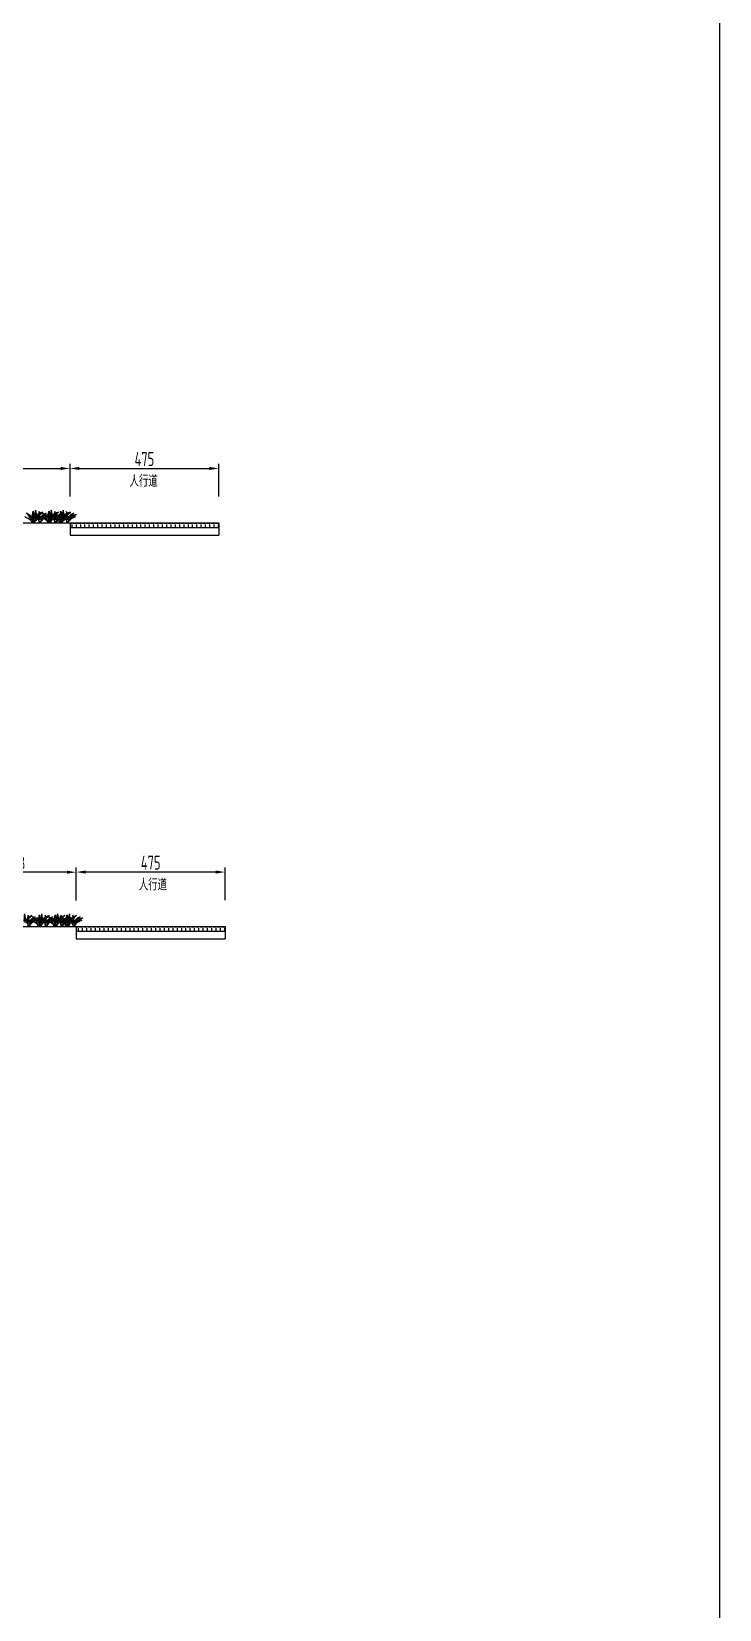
# Model space of a CAD drawing. Header units: millimetres. Extents: x -29538 to 115583, y -232866 to 15404.
# Drawn here: x 3125 to 5322, y 288 to 5327 of the extents above; entities that cross this region are included whole.
import ezdxf
from ezdxf.enums import TextEntityAlignment as Align

# ---------------------------------------------------------------- set-up
doc = ezdxf.new("R2010")
doc.units = ezdxf.units.MM
doc.header["$LTSCALE"] = 10
doc.header["$MEASUREMENT"] = 0
for name, color, linetype in [('3', 3, 'Continuous'), ('填充', 8, 'Continuous'), ('文字', 7, 'Continuous'), ('标注', 4, 'Continuous'), ('轮廓线', 1, 'Continuous')]:
    doc.layers.add(name, color=color, linetype=linetype)
doc.styles.get("Standard").update_dxf_attribs({"font": 'gbenor.shx', "width": 0.75, "bigfont": 'gbcbig.shx'})
doc.dimstyles.new('150', dxfattribs={"dimscale": 15, "dimtxt": 3, "dimasz": 2, "dimexe": 1, "dimexo": 1, "dimgap": 0.5, "dimtad": 1, "dimdec": 1, "dimdsep": 46, "dimtxsty": 'Standard', "dimcen": 0.5, "dimadec": 0, "dimazin": 0, "dimtfac": 1, "dimtdec": 1, "dimtofl": 0, "dimtmove": 2, "dimatfit": 3, "dimfxl": 0, "dimtolj": 1, "dimtzin": 0, "dimarcsym": 0})

# ---------------------------------------------------------------- blocks, each defined once
blk = doc.blocks.new('*D78')
at = {"color": 0, "lineweight": -2}
for p, q in [((3267.9, 2552.8), (3267.9, 2657.8)), ((3712.9, 2642.8), (3297.9, 2642.8)), ((3742.9, 2552.8), (3742.9, 2657.8))]:
    blk.add_line(p, q, dxfattribs=at)
at = {"color": 0}
for points in [[(3297.9, 2647.8), (3297.9, 2637.8), (3267.9, 2642.8)], [(3712.9, 2647.8), (3712.9, 2637.8), (3742.9, 2642.8)]]:
    blk.add_solid(points, dxfattribs=at)
at = {"layer": 'Defpoints', "color": 0}
for p in [(3267.9, 2642.8), (3267.9, 2469.5), (3742.9, 2469.5)]:
    blk.add_point(p, dxfattribs=at)
at = {"color": 0, "insert": (3505.4, 2672.8), "char_height": 45, "attachment_point": 5}
blk.add_mtext('\\A1;475', dxfattribs=at)
blk = doc.blocks.new('*D79')
at = {"color": 0, "lineweight": -2}
for p, q in [((2917.9, 2552.4), (2917.9, 2657.4)), ((3237.9, 2642.4), (2947.9, 2642.4)), ((3267.9, 2552.4), (3267.9, 2657.4))]:
    blk.add_line(p, q, dxfattribs=at)
at = {"color": 0}
for points in [[(2947.9, 2647.4), (2947.9, 2637.4), (2917.9, 2642.4)], [(3237.9, 2647.4), (3237.9, 2637.4), (3267.9, 2642.4)]]:
    blk.add_solid(points, dxfattribs=at)
at = {"layer": 'Defpoints', "color": 0}
for p in [(2917.9, 2642.4), (2917.9, 2469.5), (3267.9, 2469.5)]:
    blk.add_point(p, dxfattribs=at)
at = {"color": 0, "insert": (3092.9, 2672.4), "char_height": 45, "attachment_point": 5}
blk.add_mtext('\\A1;B', dxfattribs=at)
blk = doc.blocks.new('*D85')
at = {"layer": 'Defpoints', "color": 0}
for p in [(3247.9, 3931.7), (2897.9, 3783.4), (3247.9, 3758.4)]:
    blk.add_point(p, dxfattribs=at)
at = {"layer": '标注', "color": 0, "lineweight": -2}
for p, q in [((2897.9, 3841.7), (2897.9, 3946.7)), ((2927.9, 3931.7), (3217.9, 3931.7)), ((3247.9, 3841.7), (3247.9, 3946.7))]:
    blk.add_line(p, q, dxfattribs=at)
at = {"layer": '标注', "color": 0}
for points in [[(2927.9, 3936.7), (2927.9, 3926.7), (2897.9, 3931.7)], [(3217.9, 3936.7), (3217.9, 3926.7), (3247.9, 3931.7)]]:
    blk.add_solid(points, dxfattribs=at)
at = {"layer": '标注', "color": 0, "insert": (3072.9, 3961.7), "char_height": 45, "attachment_point": 5}
blk.add_mtext('\\A1;B', dxfattribs=at)
blk = doc.blocks.new('*D86')
at = {"layer": 'Defpoints', "color": 0}
for p in [(3722.9, 3931.7), (3247.9, 3758.4), (3722.9, 3758.4)]:
    blk.add_point(p, dxfattribs=at)
at = {"layer": '标注', "color": 0, "lineweight": -2}
for p, q in [((3247.9, 3841.7), (3247.9, 3946.7)), ((3277.9, 3931.7), (3692.9, 3931.7)), ((3722.9, 3841.7), (3722.9, 3946.7))]:
    blk.add_line(p, q, dxfattribs=at)
at = {"layer": '标注', "color": 0}
for points in [[(3277.9, 3936.7), (3277.9, 3926.7), (3247.9, 3931.7)], [(3692.9, 3936.7), (3692.9, 3926.7), (3722.9, 3931.7)]]:
    blk.add_solid(points, dxfattribs=at)
at = {"layer": '标注', "color": 0, "insert": (3485.4, 3961.7), "char_height": 45, "attachment_point": 5}
blk.add_mtext('\\A1;475', dxfattribs=at)

msp = doc.modelspace()

# ---------------------------------------------------------------- hatches: boundary and pattern name
at = {"layer": '填充'}
h = msp.add_hatch(dxfattribs=at)
h.set_pattern_fill('ANGLE', color=256, scale=50, style=0)
h.set_pattern_definition([(180, (2965.737, -891.493), (0, 13.75), [10, -3.75]), (90, (2965.737, -891.493), (13.75, 8e-16), [10, -3.75])])
h.paths.add_polyline_path([(3247.87, 3758.35), (3247.87, 3743.35), (3722.87, 3743.35), (3722.87, 3758.35)])
h = msp.add_hatch(dxfattribs=at)
h.set_pattern_fill('ANGLE', color=256, scale=50, style=0)
h.set_pattern_definition([(180, (2985.737, -2180.364), (0, 13.75), [10, -3.75]), (90, (2985.737, -2180.364), (13.75, 8e-16), [10, -3.75])])
h.paths.add_polyline_path([(3267.87, 2469.48), (3267.87, 2454.48), (3742.87, 2454.48), (3742.87, 2469.48)])

# ---------------------------------------------------------------- linework, layer by layer
for p, q in [((3247.87, 3743.35), (3722.87, 3743.35)), ((3247.87, 3718.35), (3722.87, 3718.35)), ((3267.87, 2454.48), (3742.87, 2454.48)), ((3267.87, 2429.48), (3742.87, 2429.48))]:
    msp.add_line(p, q)
msp.add_lwpolyline([(-3642.81, 15404.42), (5321.54, 15404.42), (5321.54, -4750.7), (-3642.81, -4750.7)], close=True)
at = {"layer": '3', "color": 9}
for points in [[(3102.56, 3778.18, -0.0394978), (3114.27, 3772.51, -0.232087), (3126.24, 3758.35, 0.1911867), (3107.64, 3789.73, -0.2267195), (3127.6, 3770.7, -0.091203), (3130.77, 3795.4, -0.1239074), (3129.28, 3757.56, -0.0624947), (3135.07, 3775.49)], [(3157.97, 3777.35, 0.0394978), (3146.26, 3771.68, 0.232087), (3134.3, 3757.52, -0.1911867), (3152.89, 3788.9, 0.2267195), (3132.93, 3769.87, 0.091203), (3129.76, 3794.56, 0.1239074), (3131.25, 3756.73, 0.0624947), (3125.46, 3774.65)], [(3148.55, 3767.56, 0.013375), (3179.9, 3785.09, 0.001492), (3148.15, 3775.35, 0.302407), (3142.26, 3768.1, -0.1063996), (3160.85, 3792.56, 0.2267195), (3140.89, 3773.53, 0.091203), (3137.72, 3798.23, 0.074282), (3136.52, 3771.24)], [(3177.14, 3777.35, 0.0394978), (3165.43, 3771.68, 0.232087), (3153.46, 3757.52, -0.1911867), (3172.06, 3788.9, 0.2267195), (3152.1, 3769.87, 0.091203), (3148.93, 3794.56, 0.1239074), (3150.42, 3756.73, 0.0624947), (3144.62, 3774.65)], [(3153.07, 3778.18, -0.0394978), (3164.78, 3772.51, -0.232087), (3176.75, 3758.35, 0.1911867), (3158.16, 3789.73, -0.2267195), (3178.11, 3770.7, -0.091203), (3181.28, 3795.4, -0.1239074), (3179.79, 3757.56, -0.0624947), (3185.59, 3775.49)], [(3208.48, 3777.35, 0.0394978), (3196.78, 3771.68, 0.232087), (3184.81, 3757.52, -0.1911867), (3203.4, 3788.9, 0.2267195), (3183.45, 3769.87, 0.091203), (3180.27, 3794.56, 0.1239074), (3181.77, 3756.73, 0.0624947), (3175.97, 3774.65)], [(3199.06, 3767.56, 0.013375), (3230.41, 3785.09, 0.001492), (3198.66, 3775.35, 0.302407), (3192.77, 3768.1, -0.1063996), (3211.36, 3792.56, 0.2267195), (3191.41, 3773.53, 0.091203), (3188.23, 3798.23, 0.074282), (3187.04, 3771.24)], [(3190.83, 3778.18, -0.0394978), (3202.54, 3772.51, -0.232087), (3214.51, 3758.35, 0.1911867), (3195.92, 3789.73, -0.2267195), (3215.87, 3770.7, -0.091203), (3219.04, 3795.4, -0.1239074), (3217.55, 3757.56, -0.0624947), (3223.35, 3775.49)], [(3227.65, 3777.35, 0.0394978), (3215.95, 3771.68, 0.232087), (3203.98, 3757.52, -0.1911867), (3222.57, 3788.9, 0.2267195), (3202.62, 3769.87, 0.091203), (3199.44, 3794.56, 0.1239074), (3200.93, 3756.73, 0.0624947), (3195.14, 3774.65)], [(3246.24, 3777.35, 0.0394978), (3234.54, 3771.68, 0.232087), (3222.57, 3757.52, -0.1911867), (3241.16, 3788.9, 0.2267195), (3221.21, 3769.87, 0.091203), (3218.03, 3794.56, 0.1239074), (3219.52, 3756.73, 0.0624947), (3213.73, 3774.65)], [(3236.82, 3767.56, 0.013375), (3268.17, 3785.09, 0.001492), (3236.42, 3775.35, 0.302407), (3230.53, 3768.1, -0.1063996), (3249.12, 3792.56, 0.2267195), (3229.17, 3773.53, 0.091203), (3225.99, 3798.23, 0.074282), (3224.79, 3771.24)], [(3265.41, 3777.35, 0.0394978), (3253.7, 3771.68, 0.232087), (3241.73, 3757.52, -0.1911867), (3260.33, 3788.9, 0.2267195), (3240.37, 3769.87, 0.091203), (3237.2, 3794.56, 0.1239074), (3238.69, 3756.73, 0.0624947), (3232.9, 3774.65)], [(3113.44, 2478.69, 0.013375), (3144.79, 2496.22, 0.001492), (3113.04, 2486.48, 0.302407), (3107.15, 2479.23, -0.1063996), (3125.74, 2503.69, 0.2267195), (3105.79, 2484.66, 0.091203), (3102.61, 2509.36, 0.074282), (3101.42, 2482.37)], [(3142.03, 2488.48, 0.0394978), (3130.32, 2482.81, 0.232087), (3118.36, 2468.65, -0.1911867), (3136.95, 2500.03, 0.2267195), (3117, 2481, 0.091203), (3113.82, 2505.69, 0.1239074), (3115.31, 2467.86, 0.0624947), (3109.52, 2485.78)], [(3122.56, 2489.31, -0.0394978), (3134.27, 2483.64, -0.232087), (3146.24, 2469.48, 0.1911867), (3127.64, 2500.86, -0.2267195), (3147.6, 2481.83, -0.091203), (3150.77, 2506.53, -0.1239074), (3149.28, 2468.69, -0.0624947), (3155.07, 2486.62)], [(3177.97, 2488.48, 0.0394978), (3166.26, 2482.81, 0.232087), (3154.3, 2468.65, -0.1911867), (3172.89, 2500.03, 0.2267195), (3152.93, 2481, 0.091203), (3149.76, 2505.69, 0.1239074), (3151.25, 2467.86, 0.0624947), (3145.46, 2485.78)], [(3168.55, 2478.69, 0.013375), (3199.9, 2496.22, 0.001492), (3168.15, 2486.48, 0.302407), (3162.26, 2479.23, -0.1063996), (3180.85, 2503.69, 0.2267195), (3160.89, 2484.66, 0.091203), (3157.72, 2509.36, 0.074282), (3156.52, 2482.37)], [(3197.14, 2488.48, 0.0394978), (3185.43, 2482.81, 0.232087), (3173.46, 2468.65, -0.1911867), (3192.06, 2500.03, 0.2267195), (3172.1, 2481, 0.091203), (3168.93, 2505.69, 0.1239074), (3170.42, 2467.86, 0.0624947), (3164.62, 2485.78)], [(3173.07, 2489.31, -0.0394978), (3184.78, 2483.64, -0.232087), (3196.75, 2469.48, 0.1911867), (3178.16, 2500.86, -0.2267195), (3198.11, 2481.83, -0.091203), (3201.28, 2506.53, -0.1239074), (3199.79, 2468.69, -0.0624947), (3205.59, 2486.62)], [(3228.48, 2488.48, 0.0394978), (3216.78, 2482.81, 0.232087), (3204.81, 2468.65, -0.1911867), (3223.4, 2500.03, 0.2267195), (3203.45, 2481, 0.091203), (3200.27, 2505.69, 0.1239074), (3201.77, 2467.86, 0.0624947), (3195.97, 2485.78)], [(3219.06, 2478.69, 0.013375), (3250.41, 2496.22, 0.001492), (3218.66, 2486.48, 0.302407), (3212.77, 2479.23, -0.1063996), (3231.36, 2503.69, 0.2267195), (3211.41, 2484.66, 0.091203), (3208.23, 2509.36, 0.074282), (3207.04, 2482.37)], [(3210.83, 2489.31, -0.0394978), (3222.54, 2483.64, -0.232087), (3234.51, 2469.48, 0.1911867), (3215.92, 2500.86, -0.2267195), (3235.87, 2481.83, -0.091203), (3239.04, 2506.53, -0.1239074), (3237.55, 2468.69, -0.0624947), (3243.35, 2486.62)], [(3247.65, 2488.48, 0.0394978), (3235.95, 2482.81, 0.232087), (3223.98, 2468.65, -0.1911867), (3242.57, 2500.03, 0.2267195), (3222.62, 2481, 0.091203), (3219.44, 2505.69, 0.1239074), (3220.93, 2467.86, 0.0624947), (3215.14, 2485.78)], [(3266.24, 2488.48, 0.0394978), (3254.54, 2482.81, 0.232087), (3242.57, 2468.65, -0.1911867), (3261.16, 2500.03, 0.2267195), (3241.21, 2481, 0.091203), (3238.03, 2505.69, 0.1239074), (3239.52, 2467.86, 0.0624947), (3233.73, 2485.78)], [(3256.82, 2478.69, 0.013375), (3288.17, 2496.22, 0.001492), (3256.42, 2486.48, 0.302407), (3250.53, 2479.23, -0.1063996), (3269.12, 2503.69, 0.2267195), (3249.17, 2484.66, 0.091203), (3245.99, 2509.36, 0.074282), (3244.79, 2482.37)], [(3285.41, 2488.48, 0.0394978), (3273.7, 2482.81, 0.232087), (3261.73, 2468.65, -0.1911867), (3280.33, 2500.03, 0.2267195), (3260.37, 2481, 0.091203), (3257.2, 2505.69, 0.1239074), (3258.69, 2467.86, 0.0624947), (3252.9, 2485.78)]]:
    msp.add_lwpolyline(points, format="xyb", dxfattribs=at)
at = {"layer": '轮廓线'}
for p, q in [((2897.87, 3758.35), (3722.87, 3758.35)), ((3247.87, 3758.35), (3247.87, 3718.35)), ((3722.87, 3758.35), (3722.87, 3718.35)), ((2917.87, 2469.48), (3742.87, 2469.48)), ((3267.87, 2469.48), (3267.87, 2429.48)), ((3742.87, 2469.48), (3742.87, 2429.48))]:
    msp.add_line(p, q, dxfattribs=at)

# ---------------------------------------------------------------- texts
at = {"width": 0.8}
msp.add_text('人行道', height=37.5, dxfattribs=at).set_placement((3512.45, 2602.71), align=Align.MIDDLE_CENTER)
at = {"layer": '文字', "width": 0.8}
msp.add_text('人行道', height=37.5, dxfattribs=at).set_placement((3483.04, 3891.58), align=Align.MIDDLE_CENTER)

# ---------------------------------------------------------------- dimensions: what is measured, and where the dimension line sits
dim = msp.add_linear_dim(base=(2917.87, 2642.4), p1=(3267.87, 2469.48), p2=(2917.87, 2469.48), angle=180, text='B', dimstyle='150')
dim.commit()
dim.dimension.update_dxf_attribs({"geometry": '*D79', "text_midpoint": (3092.87, 2672.4)})
dim = msp.add_linear_dim(base=(3267.87, 2642.79), p1=(3742.87, 2469.48), p2=(3267.87, 2469.48), angle=180, dimstyle='150')
dim.commit()
dim.dimension.update_dxf_attribs({"geometry": '*D78', "text_midpoint": (3505.37, 2672.79)})
at = {"layer": '标注'}
dim = msp.add_linear_dim(base=(3247.87, 3931.67), p1=(2897.87, 3783.35), p2=(3247.87, 3758.35), text='B', dimstyle='150', dxfattribs=at)
dim.commit()
dim.dimension.update_dxf_attribs({"geometry": '*D85', "text_midpoint": (3072.87, 3961.67)})
dim = msp.add_linear_dim(base=(3722.87, 3931.67), p1=(3247.87, 3758.35), p2=(3722.87, 3758.35), dimstyle='150', dxfattribs=at)
dim.commit()
dim.dimension.update_dxf_attribs({"geometry": '*D86', "text_midpoint": (3485.37, 3961.67)})

doc.saveas('drawing.dxf')
